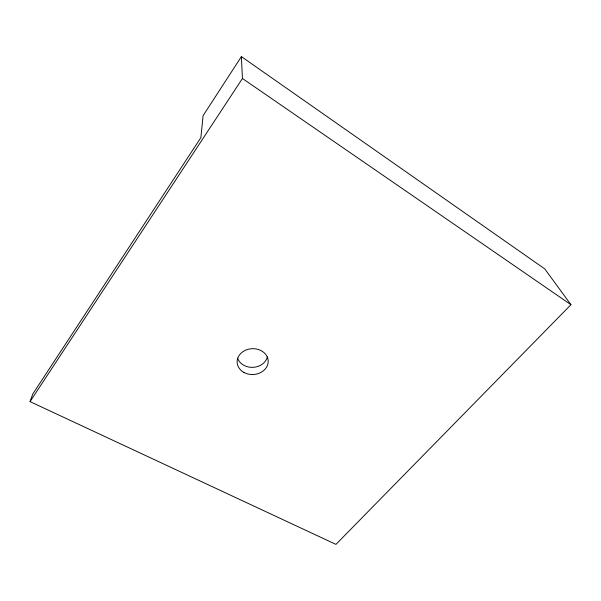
<?xml version="1.0" encoding="UTF-8"?>
<svg xmlns="http://www.w3.org/2000/svg" width="601" height="601" viewBox="0 0 601 601"><rect width="100%" height="100%" fill="white"/><g stroke="black" fill="none" stroke-linecap="round" stroke-linejoin="round"><path stroke-width="0.9" d="M30.05 401.618L32.747 394.076L200.877 137.637L203.093 115.677L241.384 56.614L544.776 268.91L570.95 304.707L335.951 544.386L30.05 401.618L242.443 78.483L241.384 56.614M242.443 78.483L570.95 304.707M267.37 356.956A15.333 12.824 -2.6 0 1 252.856 367.346A15.333 12.824 -2.6 0 1 237.59 358.166M243.878 372.402A15.543 12.929 -2.7 0 0 268.151 362.365A15.543 12.929 -2.7 0 0 245.944 350.037A15.543 12.929 -2.7 0 0 243.878 372.402"/></g></svg>
